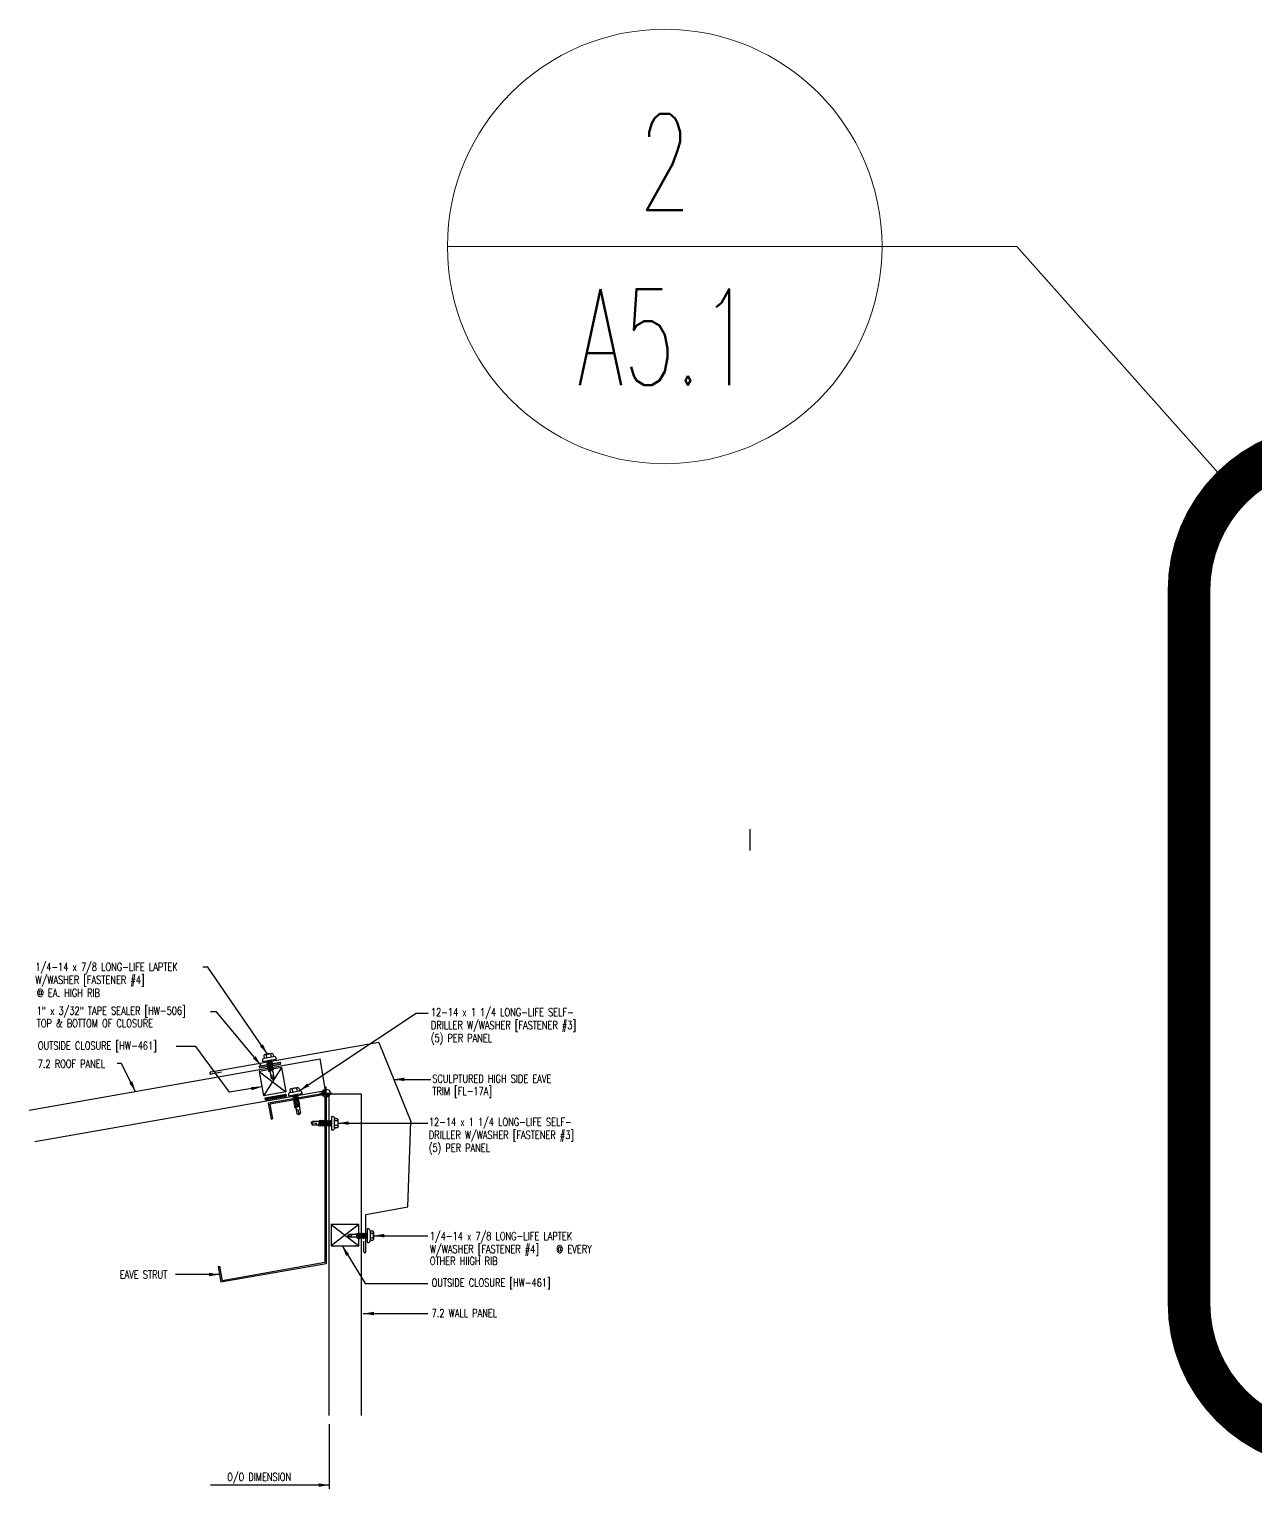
# Model space of a CAD drawing. Header units: inches. Extents: x -33163 to 19162, y -8858 to 30669.
# Drawn here: x -28473.9 to -28416.5, y -312.5 to -244.1 of the extents above; entities that cross this region are included whole.
import ezdxf
from ezdxf.enums import TextEntityAlignment as Align

# ---------------------------------------------------------------- set-up
doc = ezdxf.new("R2010")
doc.units = ezdxf.units.IN
doc.linetypes.add('HIDDEN2', pattern=[0.1875, 0.125, -0.0625])
doc.layers.get('0').update_dxf_attribs({"color": 9, "lineweight": 0})
for name, color, linetype in [('20 - 7.2 PANEL', 5, 'Continuous'), ('CLOSURE', 8, 'Continuous'), ('DIM', 7, 'Continuous'), ('FASTENER', 9, 'Continuous'), ('SEALANT', 11, 'Continuous'), ('SECTION', 11, 'Continuous'), ('STLA', 12, 'Continuous'), ('TAPE', 9, 'Continuous'), ('TEXT', 7, 'Continuous'), ('TRIM', 4, 'Continuous')]:
    doc.layers.add(name, color=color, linetype=linetype)
doc.layers.add('A-ANNO-SYMB-48', color=12, linetype='Continuous', lineweight=9)
doc.styles.add('ROMANS', font='romans.shx', dxfattribs={"width": 1.1})
doc.styles.add('TEXT', font='SIMPLEX.shx', dxfattribs={"width": 0.75, "height": 0.375})
doc.styles.add('TEXT1', font='ROMANS.shx', dxfattribs={"width": 0.75, "height": 0.375})
doc.dimstyles.new('DETAIL$7', dxfattribs={"dimscale": 4, "dimtxt": 0.375, "dimasz": 0.125, "dimexe": 0.0625, "dimexo": 0.0625, "dimgap": 0.0625, "dimtad": 1, "dimdec": 4, "dimzin": 3, "dimdsep": 46, "dimlunit": 4, "dimtxsty": 'TEXT', "dimblk": 'ARCHTICK', "dimcen": 0.0625, "dimclrd": 7, "dimclre": 7, "dimclrt": 2, "dimadec": 0, "dimazin": 0, "dimtfac": 0.6, "dimtdec": 4, "dimtmove": 0, "dimatfit": 3, "dimfxl": 1, "dimfrac": 2, "dimtolj": 1, "dimtzin": 0, "dimarcsym": 0})

# ---------------------------------------------------------------- blocks, each defined once
blk = doc.blocks.new('DETL_TAG')
at = {"color": 0, "linetype": 'ByBlock'}
blk.add_line((20.36, 0), (-20.36, 0), dxfattribs=at)
blk.add_circle((0, 0), 20.36, dxfattribs=at)
at = {"color": 0, "linetype": 'ByBlock', "style": 'ROMANS', "width": 0.625}
for tag, p in [('NUMBER', (0, 7.92)), ('SHEET', (0, -8.49)), ('NOTE', (0, -28.8)), ('NOTE', (0, -40.97))]:
    blk.add_attdef(tag, text='', height=9, dxfattribs=at).set_placement(p, align=Align.MIDDLE)
blk = doc.blocks.new('A$C52E63C76')
at = {"layer": 'STLA'}
for p, q in [((-1.667, 6.749), (-4.375, 6.272)), ((-4.375, 6.272), (-4.245, 5.533)), ((-1.729, 6.675), (-4.302, 6.221)), ((-4.302, 6.221), (-4.183, 5.544)), ((-1.729, 6.675), (-1.729, -1.198)), ((-1.667, 6.749), (-1.667, -1.251)), ((-4.245, 5.533), (-4.183, 5.544)), ((-1.667, -1.251), (-6.591, -2.119)), ((-1.729, -1.198), (-6.54, -2.047)), ((-6.721, -1.38), (-6.659, -1.37)), ((-6.721, -1.38), (-6.591, -2.119)), ((-6.659, -1.37), (-6.54, -2.047))]:
    blk.add_line(p, q, dxfattribs=at)
blk = doc.blocks.new('A$C6938402A')
at = {"layer": 'TAPE'}
h = blk.add_hatch(dxfattribs=at)
h.set_pattern_fill('DOTS', color=256, scale=0.35, angle=270, style=0)
h.set_pattern_definition([(270, (-22.332364, -26.379487), (0.021875, -0.0109375), [0, -0.021875])])
h.paths.add_polyline_path([(-0.563, -0.04), (-0.547, -0.132), (0.438, 0.041), (0.422, 0.134)])
at = {"layer": 'SEALANT'}
for p, q in [((-0.563, -0.04), (0.422, 0.134)), ((-0.547, -0.132), (0.438, 0.041)), ((0.422, 0.134), (0.438, 0.041)), ((-0.563, -0.04), (-0.547, -0.132))]:
    blk.add_line(p, q, dxfattribs=at)
blk = doc.blocks.new('fz9')
at = {"layer": 'FASTENER'}
for p, q in [((-0.324, 0.071), (-0.324, 0.037)), ((-0.324, 0.037), (0.324, 0.037)), ((-0.224, 0.171), (0.215, 0.171)), ((-0.215, 0.305), (-0.215, 0.171)), ((-0.161, 0.337), (0.161, 0.337)), ((-0.139, -0.016), (0.046, 0.037)), ((-0.107, 0.305), (-0.107, 0.171)), ((-0.104, -0.036), (0.139, 0.033)), ((-0.086, 0.037), (0.086, 0.037)), ((-0.086, 0.037), (-0.086, -0.001)), ((0.086, 0.037), (0.133, 0.037)), ((0.086, 0.018), (0.086, -0.042)), ((0.107, 0.305), (0.107, 0.171)), ((0.139, 0.033), (0.133, 0.037)), ((0.215, 0.305), (0.215, 0.171)), ((0.324, 0.071), (0.324, 0.037)), ((-0.104, -0.036), (-0.139, -0.016)), ((-0.139, -0.107), (0.104, -0.038)), ((-0.104, -0.127), (-0.139, -0.107)), ((-0.139, -0.198), (0.104, -0.128)), ((-0.104, -0.218), (-0.139, -0.198)), ((-0.139, -0.289), (0.104, -0.219)), ((-0.104, -0.309), (-0.139, -0.289)), ((-0.139, -0.38), (0.104, -0.31)), ((-0.104, -0.4), (-0.139, -0.38)), ((-0.139, -0.47), (0.104, -0.401)), ((-0.104, -0.491), (-0.139, -0.47)), ((-0.139, -0.561), (0.104, -0.492)), ((-0.104, -0.581), (-0.139, -0.561)), ((-0.104, -0.127), (0.139, -0.058)), ((-0.104, -0.218), (0.139, -0.149)), ((-0.104, -0.309), (0.139, -0.239)), ((-0.104, -0.4), (0.139, -0.33)), ((-0.104, -0.491), (0.139, -0.421)), ((-0.104, -0.581), (0.139, -0.512)), ((-0.086, -0.031), (-0.086, -0.092)), ((-0.086, -0.122), (-0.086, -0.183)), ((-0.086, -0.213), (-0.086, -0.274)), ((-0.086, -0.304), (-0.086, -0.364)), ((-0.086, -0.395), (-0.086, -0.455)), ((-0.086, -0.486), (-0.086, -0.546)), ((-0.086, -0.577), (-0.086, -0.869)), ((0.086, -0.073), (0.086, -0.133)), ((0.086, -0.164), (0.086, -0.224)), ((0.086, -0.255), (0.086, -0.315)), ((0.086, -0.345), (0.086, -0.406)), ((0.086, -0.436), (0.086, -0.497)), ((0.086, -0.527), (0.086, -0.869)), ((0.139, -0.058), (0.104, -0.038)), ((0.139, -0.149), (0.104, -0.128)), ((0.139, -0.239), (0.104, -0.219)), ((0.139, -0.33), (0.104, -0.31)), ((0.139, -0.421), (0.104, -0.401)), ((0.139, -0.512), (0.104, -0.492)), ((0, -0.929), (-0.086, -0.869)), ((-0.002, -0.914), (0.014, -0.727)), ((0, -0.929), (0.086, -0.869))]:
    blk.add_line(p, q, dxfattribs=at)
for centre, radius, start, end in [((-0.224, 0.071), 0.1, 90, 180), ((-0.161, 0.274), 0.0628, 29.87542, 150.12458), ((0, 0.141), 0.196, 56.99743, 123.00257), ((0.161, 0.274), 0.0628, 29.87542, 150.12458), ((0.224, 0.071), 0.1, 0, 90), ((-0.046, -0.739), 0.0615, 11.14455, 130.906), ((0.054, -0.915), 0.0563, 55.45845, 194.84539)]:
    blk.add_arc(centre, radius, start, end, dxfattribs=at)
blk = doc.blocks.new('wp')
at = {"layer": 'SECTION'}
for p, q in [((-0.096, 0), (0.096, 0)), ((0, -0.096), (0, 0.096))]:
    blk.add_line(p, q, dxfattribs=at)
at = {"layer": 'SECTION', "const_width": 0.0625}
for points in [[(0, 0.031, 0.414214), (-0.031, 0, 1)], [(0, -0.031, 0.414214), (0.031, 0, 1)]]:
    blk.add_lwpolyline(points, format="xyb", dxfattribs=at)
at = {"layer": 'SECTION'}
blk.add_circle((0, 0), 0.0625, dxfattribs=at)
blk = doc.blocks.new('FD-F4')
at = {"layer": 'TEXT', "style": 'TEXT1', "width": 0.75}
for s, p in [('1/4-14 x 7/8 LONG-LIFE LAPTEK', (0.005, -0.041)), ('W/WASHER [FASTENER #4]', (0.005, -0.193))]:
    blk.add_text(s, height=0.09375, dxfattribs=at).set_placement(p)
blk.add_attdef('(QUANTITY)', (1.485, -0.193), '', height=0.0938, dxfattribs=at)
blk = doc.blocks.new('fz5')
at = {"layer": 'FASTENER'}
for p, q in [((-0.326, 0.071), (-0.326, 0.037)), ((-0.326, 0.037), (0.322, 0.037)), ((-0.226, 0.171), (0.214, 0.171)), ((-0.217, 0.305), (-0.217, 0.171)), ((-0.163, 0.337), (0.159, 0.337)), ((-0.141, -0.014), (0.037, 0.037)), ((-0.108, 0.305), (-0.108, 0.171)), ((-0.105, -0.034), (0.137, 0.035)), ((-0.088, 0.037), (-0.088, 0.001)), ((-0.088, 0.037), (0.085, 0.037)), ((0.085, 0.037), (0.134, 0.037)), ((0.085, 0.02), (0.085, -0.041)), ((0.105, 0.305), (0.105, 0.171)), ((0.137, 0.035), (0.134, 0.037)), ((0.214, 0.305), (0.214, 0.171)), ((0.322, 0.071), (0.322, 0.037)), ((-0.105, -0.034), (-0.141, -0.014)), ((-0.141, -0.105), (0.102, -0.036)), ((-0.105, -0.125), (-0.141, -0.105)), ((-0.141, -0.196), (0.102, -0.127)), ((-0.105, -0.216), (-0.141, -0.196)), ((-0.141, -0.287), (0.102, -0.217)), ((-0.105, -0.307), (-0.141, -0.287)), ((-0.141, -0.378), (0.102, -0.308)), ((-0.105, -0.398), (-0.141, -0.378)), ((-0.122, -0.463), (0.089, -0.403)), ((-0.086, -0.483), (-0.122, -0.463)), ((-0.105, -0.125), (0.137, -0.056)), ((-0.105, -0.216), (0.137, -0.147)), ((-0.105, -0.307), (0.137, -0.238)), ((-0.105, -0.398), (0.137, -0.328)), ((-0.088, -0.029), (-0.088, -0.09)), ((-0.088, -0.12), (-0.088, -0.181)), ((-0.084, -0.27), (-0.088, -0.211)), ((-0.086, -0.483), (0.124, -0.423)), ((-0.078, -0.36), (-0.082, -0.3)), ((-0.071, -0.449), (-0.075, -0.389)), ((-0.066, -0.516), (-0.069, -0.478)), ((-0.066, -0.516), (-0.066, -0.82)), ((0.063, -0.515), (0.068, -0.439)), ((0.063, -0.516), (0.063, -0.82)), ((0.071, -0.408), (0.075, -0.346)), ((0.077, -0.315), (0.082, -0.253)), ((0.084, -0.223), (0.085, -0.211)), ((0.085, -0.071), (0.085, -0.131)), ((0.085, -0.162), (0.085, -0.211)), ((0.124, -0.423), (0.089, -0.403)), ((0.137, -0.056), (0.102, -0.036)), ((0.137, -0.147), (0.102, -0.127)), ((0.137, -0.238), (0.102, -0.217)), ((0.137, -0.328), (0.102, -0.308)), ((-0.002, -0.866), (-0.066, -0.82)), ((-0.003, -0.854), (0.009, -0.714)), ((-0.002, -0.866), (0.063, -0.82))]:
    blk.add_line(p, q, dxfattribs=at)
for centre, radius, start, end in [((-0.226, 0.071), 0.1, 90, 180), ((-0.163, 0.274), 0.0628, 29.87542, 150.12458), ((-0.002, 0.141), 0.196, 56.99743, 123.00257), ((0.159, 0.274), 0.0628, 29.87542, 150.12458), ((0.222, 0.071), 0.1, 0, 90), ((-0.036, -0.723), 0.0461, 11.14455, 130.906), ((0.073, -0.516), 0.01, 175.94836, 180), ((0.039, -0.855), 0.0422, 55.45845, 194.84539)]:
    blk.add_arc(centre, radius, start, end, dxfattribs=at)
blk = doc.blocks.new('_ArchTick')
at = {"color": 0, "linetype": 'ByBlock', "const_width": 0.15}
blk.add_lwpolyline([(-0.5, -0.5), (0.5, 0.5)], dxfattribs=at)
blk = doc.blocks.new('FD-F3')
at = {"layer": 'TEXT', "style": 'TEXT1', "width": 0.75}
for s, p in [('12-14 x 1 1/4 LONG-LIFE SELF-', (0.005, -0.041)), ('DRILLER W/WASHER [FASTENER #3]', (0.005, -0.193))]:
    blk.add_text(s, height=0.09375, dxfattribs=at).set_placement(p)
blk.add_attdef('(QUANTITY)', (0.005, -0.344), '', height=0.0938, dxfattribs=at)
blk = doc.blocks.new('A$C3D435076')
at = {"layer": 'TRIM'}
for p, q in [((-6.884, 9.403), (-14.763, 8.014)), ((-6.884, 9.403), (-5.386, 5.694)), ((-14.254, 8.008), (-14.747, 7.922)), ((-5.526, 1.697), (-5.386, 5.694)), ((-7.495, 1.35), (-5.526, 1.697)), ((-7.495, -0.4), (-7.495, 1.35)), ((-7.589, -0.4), (-7.589, 0.1))]:
    blk.add_line(p, q, dxfattribs=at)
for centre, radius, start, end in [((-14.762, 7.967), 0.0474, 91.34588, 288.65412), ((-7.542, -0.397), 0.047, 184.74227, 355.25773)]:
    blk.add_arc(centre, radius, start, end, dxfattribs=at)

msp = doc.modelspace()

# ---------------------------------------------------------------- linework, layer by layer
at = {"layer": '20 - 7.2 PANEL'}
for p, q in [((-28473.93448, -294.7821), (-28460.3083, -292.37944)), ((-28460.04783, -293.85665), (-28460.3083, -292.37944)), ((-28473.674, -296.25931), (-28460.04783, -293.85665)), ((-28459.88012, -309.08975), (-28459.88012, -294.02605)), ((-28459.88012, -294.02605), (-28458.38012, -294.02605)), ((-28458.38012, -294.02605), (-28458.38012, -309.08975))]:
    msp.add_line(p, q, dxfattribs=at)
at = {"layer": 'A-ANNO-SYMB-48'}
msp.add_lwpolyline([(-28433.97871, -254.31658), (-28427.66973, -254.31658), (-28417.61606, -265.61999)], dxfattribs=at)
at = {"layer": 'A-ANNO-SYMB-48', "linetype": 'HIDDEN2', "const_width": 2, "flags": 128}
msp.add_lwpolyline([(-28419.60188, -270.41417), (-28419.60188, -303.85155, 0.41421356), (-28412.82188, -310.63155), (-28378.60963, -310.63155, 0.41421356), (-28371.82963, -303.85155), (-28371.82963, -270.41417, 0.41421356), (-28378.60963, -263.63417), (-28412.82188, -263.63417, 0.41421356)], format="xyb", close=True, dxfattribs=at)
at = {"layer": 'CLOSURE'}
for p, q in [((-28440.17616, -281.61304), (-28440.17616, -282.61304)), ((-28462.11687, -292.78369), (-28463.16261, -292.96808)), ((-28463.16261, -292.96808), (-28462.96115, -294.1106)), ((-28463.16261, -292.96808), (-28461.91541, -293.92621)), ((-28462.11687, -292.78369), (-28462.96115, -294.1106)), ((-28462.11687, -292.78369), (-28461.91541, -293.92621)), ((-28461.91541, -293.92621), (-28462.96115, -294.1106)), ((-28459.78391, -300.14588), (-28459.78391, -301.14588)), ((-28458.4914, -300.14588), (-28459.78391, -300.14588)), ((-28459.78391, -300.14588), (-28458.4914, -301.14588)), ((-28458.4914, -300.14588), (-28459.78391, -301.14588)), ((-28458.4914, -301.14588), (-28458.4914, -300.14588)), ((-28459.78391, -301.14588), (-28458.4914, -301.14588))]:
    msp.add_line(p, q, dxfattribs=at)
at = {"layer": 'DIM', "color": 7}
msp.add_line((-28459.88012, -309.49478), (-28459.88012, -312.52806), dxfattribs=at)
at = {"layer": 'TEXT', "color": 7}
msp.add_line((-28466.12483, -291.79803), (-28467.04503, -291.79803), dxfattribs=at)

# ---------------------------------------------------------------- block references
at = {"layer": 'A-ANNO-SYMB-48'}
ref = msp.add_blockref('DETL_TAG', (-28444.16119, -254.31658), dxfattribs=dict(at, xscale=0.5, yscale=0.5, zscale=0.5))
ref.add_attrib('NUMBER', '2', dxfattribs={"layer": '0', "color": 0, "linetype": 'ByBlock', "height": 4.5, "style": 'ROMANS', "width": 0.625}).set_placement((-28444.16119, -250.35673), align=Align.MIDDLE)
ref.add_attrib('SHEET', 'A5.1', dxfattribs={"layer": '0', "color": 0, "linetype": 'ByBlock', "height": 4.5, "style": 'ROMANS', "width": 0.625}).set_placement((-28444.16119, -258.55928), align=Align.MIDDLE)
at = {"layer": 'FASTENER'}
for name, p, rotation in [('fz5', (-28462.67771, -292.48426), 9.99999999999983), ('fz9', (-28461.46186, -294.0907), 9.999999999999792), ('fz5', (-28458.13775, -300.67151), 269.9999999999998)]:
    msp.add_blockref(name, p, dxfattribs=dict(at, rotation=rotation))
at = {"layer": 'FASTENER', "xscale": -1, "rotation": 270}
msp.add_blockref('fz9', (-28459.79985, -295.39991), dxfattribs=at)
at = {"layer": 'TEXT'}
for name, p, xscale, yscale, zscale in [('FD-F4', (-28473.66118, -288.0943), 4, 4, 4), ('wp', (-28460.02896, -293.98752), 3, 3, 3)]:
    msp.add_blockref(name, p, dxfattribs=dict(at, xscale=xscale, yscale=yscale, zscale=zscale))
at = {"layer": 'TEXT', "xscale": 4, "yscale": 4, "zscale": 4}
for name, p, values in [('FD-F3', (-28455.13394, -290.2183), {'(QUANTITY)': '(5) PER PANEL'}), ('FD-F3', (-28455.23168, -295.36283), {'(QUANTITY)': '(5) PER PANEL'}), ('FD-F4', (-28455.18463, -300.70786), {'(QUANTITY)': '@ EVERY'})]:
    msp.add_blockref(name, p, dxfattribs=at).add_auto_attribs(values)
at = {"layer": 'TEXT'}
for name, p in [('A$C3D435076', (-28450.66992, -301.01785)), ('A$C6938402A', (-28462.60112, -292.67636)), ('A$C52E63C76', (-28458.35873, -300.73326)), ('A$C6938402A', (-28462.33736, -294.17221))]:
    msp.add_blockref(name, p, dxfattribs=at)

# ---------------------------------------------------------------- texts
at = {"layer": 'TEXT', "style": 'TEXT1', "width": 0.75}
for s, p in [('@ EA. HIGH RIB', (-28473.57446, -289.47711)), ('1" x 3/32" TAPE SEALER [HW-506]', (-28473.58283, -290.31222)), ('TOP & BOTTOM OF CLOSURE', (-28473.58283, -290.90214)), ('OUTSIDE CLOSURE [HW-461]', (-28473.52765, -291.94892)), ('7.2 ROOF PANEL', (-28473.53426, -292.80214)), ('SCULPTURED HIGH SIDE EAVE', (-28455.05197, -293.50161)), ('TRIM [FL-17A]', (-28455.05197, -294.07759)), ('OTHER HIIGH RIB', (-28455.16748, -302.03925)), ('EAVE STRUT', (-28469.69321, -302.67818)), ('OUTSIDE CLOSURE [HW-461]', (-28455.08033, -303.05537)), ('7.2 WALL PANEL', (-28455.08313, -304.47978)), ('O/O DIMENSION', (-28464.65687, -312.16209))]:
    msp.add_text(s, height=0.375, dxfattribs=at).set_placement(p)

# ---------------------------------------------------------------- leaders
at = {"layer": 'DIM'}
msp.add_leader([(-28459.88012, -312.3532), (-28465.44222, -312.3532)], dimstyle='DETAIL$7', dxfattribs=at)
at = {"layer": 'TEXT'}
for points in [[(-28462.7732, -292.15933), (-28465.5611, -288.08668), (-28465.80614, -288.08668)], [(-28463.06836, -292.69955), (-28465.1527, -290.17412), (-28465.44442, -290.17412)], [(-28461.28055, -293.87855), (-28455.80939, -290.24475), (-28455.24315, -290.24475)], [(-28463.0351, -293.69121), (-28464.55537, -293.94839), (-28466.12483, -291.79803)], [(-28468.95464, -293.9208), (-28469.6111, -292.59625), (-28469.80815, -292.59625)], [(-28456.85645, -293.34217), (-28455.6618, -293.34217), (-28455.12038, -293.34217)], [(-28459.46328, -295.39255), (-28456.37562, -295.39255), (-28455.26142, -295.39255)], [(-28457.80117, -300.66714), (-28456.33314, -300.66714), (-28455.25466, -300.66714)], [(-28459.28031, -301.14588), (-28458.18865, -302.9127), (-28455.25598, -302.9127)], [(-28465.01376, -302.48727), (-28466.56971, -302.48727), (-28467.07867, -302.48727)], [(-28458.28759, -304.31653), (-28456.11322, -304.31653), (-28455.26726, -304.31653)]]:
    msp.add_leader(points, dimstyle='DETAIL$7', dxfattribs=at)

doc.saveas('drawing.dxf')
